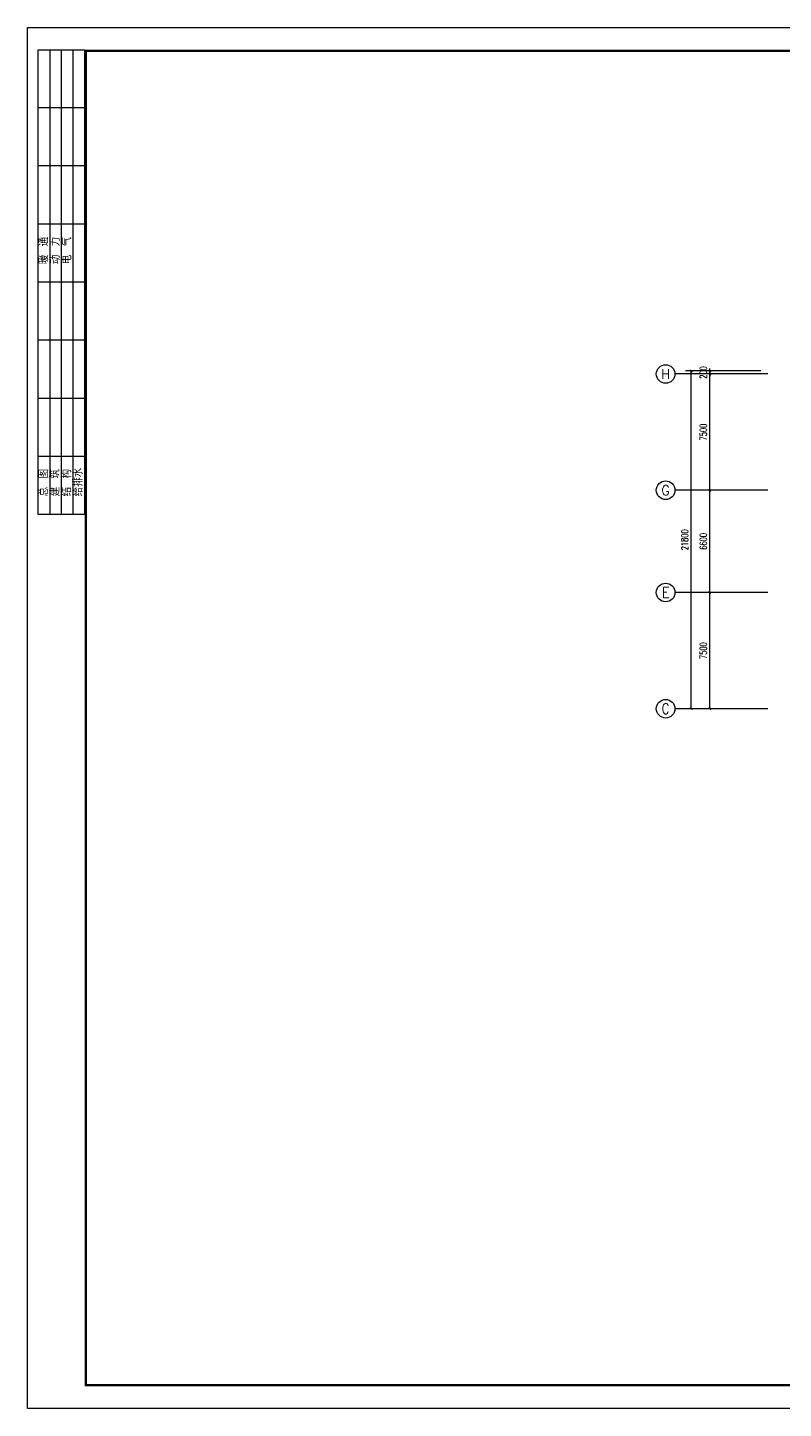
# Model space of a CAD drawing. Extents: x -70335 to 1144202, y 0 to 1100440.
# Drawn here: x -70335 to -21558, y 119390 to 208490 of the extents above; entities that cross this region are included whole.
import ezdxf
from ezdxf.enums import TextEntityAlignment as Align

# ---------------------------------------------------------------- set-up
doc = ezdxf.new("R2010")
doc.units = 0
doc.header["$LTSCALE"] = 1000
for name, color, linetype in [('3-建筑', 7, 'Continuous'), ('AXIS_TEXT', 7, 'Continuous'), ('BTTK', 7, 'Continuous'), ('PUB_TITLE', 4, 'Continuous'), ('改过图层标记', 3, 'Continuous')]:
    doc.layers.add(name, color=color, linetype=linetype)
doc.styles.add('_TCH_AXIS', font='COMPLEX', dxfattribs={"bigfont": 'GBCBIG'})
doc.styles.add('_TCH_DIM_T3', font='SIMPLEX', dxfattribs={"width": 0.705882, "bigfont": 'GBCBIG'})
doc.styles.add('COMPLEX', font='COMPLEX')
doc.styles.add('HZ(TK)', font='geniso.shx', dxfattribs={"width": 0.9, "bigfont": 'hztxt.shx'})
doc.dimstyles.new('_TCH_ARCH&&150', dxfattribs={"dimtxt": 446.25, "dimasz": 150, "dimexe": 375, "dimexo": 450, "dimgap": 189.375, "dimtad": 1, "dimdec": 0, "dimzin": 0, "dimdsep": 46, "dimtxsty": '_TCH_DIM_T3', "dimblk": 'ARCHTICK', "dimcen": 0.09, "dimclrt": 7, "dimazin": 2, "dimtfac": 1, "dimtdec": 0, "dimtix": 1, "dimtmove": 2, "dimatfit": 3, "dimfxl": 1, "dimtolj": 1, "dimtzin": 0, "dimarcsym": 0})

# ---------------------------------------------------------------- blocks, each defined once
blk = doc.blocks.new('vhtemplate_2019年新竖式图框_A1_1_2', base_point=(-420.5, 0))
at = {"layer": 'PUB_TITLE'}
for p, q in [((-416, 384.5), (-416, 584.5)), ((-416, 584.5), (-396, 584.5)), ((-411, 584.5), (-411, 384.5)), ((-406, 584.5), (-406, 384.5)), ((-401, 584.5), (-401, 384.5)), ((-396, 584.5), (-396, 384.5)), ((-396, 559.5), (-416, 559.5)), ((-396, 534.5), (-416, 534.5)), ((-396, 509.5), (-416, 509.5)), ((-396, 484.5), (-416, 484.5)), ((-396, 459.5), (-416, 459.5)), ((-396, 434.5), (-416, 434.5)), ((-396, 409.5), (-416, 409.5)), ((-396, 384.5), (-416, 384.5))]:
    blk.add_line(p, q, dxfattribs=at)
at = {"layer": 'PUB_TITLE', "color": 7}
blk.add_lwpolyline([(-420.5, 594), (841, 594), (841, 0), (-420.5, 0)], close=True, dxfattribs=at)
at = {"layer": 'PUB_TITLE', "const_width": 1}
blk.add_lwpolyline([(-395.5, 10), (831, 10), (831, 584), (-395.5, 584)], close=True, dxfattribs=at)
at = {"layer": 'BTTK', "color": 4, "style": 'HZ(TK)', "width": 0.9}
for tag, p in [('合作单位', (796, 511.5)), ('建设单位', (796, 209.5)), ('工程名称', (796, 176.5)), ('子项名称', (806, 160)), ('图纸名称', (796, 141))]:
    blk.add_attdef(tag, text='', height=3.5, dxfattribs=at).set_placement(p, align=Align.MIDDLE_CENTER)
for tag, p in [('注册证书号', (808.5, 279)), ('注册印章号', (808.5, 271)), ('设计号', (806, 193)), ('图别', (789.75, 34)), ('图号', (822.25, 34)), ('版本号', (789.75, 26)), ('日期', (822.25, 26))]:
    blk.add_attdef(tag, text='', height=3.5, dxfattribs=at).set_placement(p, align=Align.MIDDLE)
at = {"layer": 'PUB_TITLE', "style": 'HZ(TK)', "width": 0.9}
for s, p in [('暖  通', (-411.68, 492.22)), ('动  力', (-406.68, 492.22)), ('电  气', (-401.68, 492.22)), ('总  图', (-411.68, 392.34)), ('建  筑', (-406.8, 392.34)), ('结  构', (-401.8, 392.34)), ('给排水', (-396.93, 392.34))]:
    blk.add_text(s, height=3.5, rotation=90, dxfattribs=at).set_placement(p)
blk = doc.blocks.new('_ArchTick')
at = {"color": 0, "linetype": 'ByBlock', "const_width": 0.4}
blk.add_lwpolyline([(-0.5, -0.5), (0.5, 0.5)], dxfattribs=at)
blk = doc.blocks.new('*D2713')
at = {"layer": '3-建筑', "color": 0, "lineweight": -2, "transparency": 16777216}
for p, q in [((-23008, 172038), (-26683, 172038)), ((-26308, 164538), (-26308, 172038)), ((-23008, 164538), (-26683, 164538))]:
    blk.add_line(p, q, dxfattribs=at)
at = {"layer": 'Defpoints', "color": 0, "transparency": 16777216}
for p in [(-26308, 172038), (-22558, 172038), (-22558, 164538)]:
    blk.add_point(p, dxfattribs=at)
at = {"layer": '3-建筑', "color": 0, "lineweight": -2, "transparency": 16777216, "xscale": 150, "yscale": 150, "zscale": 150}
for p, rotation in [((-26308, 172038), 90), ((-26308, 164538), 270)]:
    blk.add_blockref('_ArchTick', p, dxfattribs=dict(at, rotation=rotation))
at = {"layer": '3-建筑', "color": 7, "transparency": 16777216, "insert": (-26721, 168288), "char_height": 446.2, "attachment_point": 5, "rotation": 90, "style": '_TCH_DIM_T3'}
blk.add_mtext('\\A1;7500', dxfattribs=at)
blk = doc.blocks.new('*D2714')
at = {"layer": '3-建筑', "color": 0, "lineweight": -2, "transparency": 16777216}
for p, q in [((-23008, 178638), (-26683, 178638)), ((-26308, 172038), (-26308, 178638)), ((-23008, 172038), (-26683, 172038))]:
    blk.add_line(p, q, dxfattribs=at)
at = {"layer": 'Defpoints', "color": 0, "transparency": 16777216}
for p in [(-26308, 178638), (-22558, 178638), (-22558, 172038)]:
    blk.add_point(p, dxfattribs=at)
at = {"layer": '3-建筑', "color": 0, "lineweight": -2, "transparency": 16777216, "xscale": 150, "yscale": 150, "zscale": 150}
for p, rotation in [((-26308, 178638), 90), ((-26308, 172038), 270)]:
    blk.add_blockref('_ArchTick', p, dxfattribs=dict(at, rotation=rotation))
at = {"layer": '3-建筑', "color": 7, "transparency": 16777216, "insert": (-26721, 175338), "char_height": 446.2, "attachment_point": 5, "rotation": 90, "style": '_TCH_DIM_T3'}
blk.add_mtext('\\A1;6600', dxfattribs=at)
blk = doc.blocks.new('*D2715')
at = {"layer": '3-建筑', "color": 0, "lineweight": -2, "transparency": 16777216}
for p, q in [((-23008, 186138), (-26683, 186138)), ((-26308, 178638), (-26308, 186138)), ((-23008, 178638), (-26683, 178638))]:
    blk.add_line(p, q, dxfattribs=at)
at = {"layer": 'Defpoints', "color": 0, "transparency": 16777216}
for p in [(-26308, 186138), (-22558, 186138), (-22558, 178638)]:
    blk.add_point(p, dxfattribs=at)
at = {"layer": '3-建筑', "color": 0, "lineweight": -2, "transparency": 16777216, "xscale": 150, "yscale": 150, "zscale": 150}
for p, rotation in [((-26308, 186138), 90), ((-26308, 178638), 270)]:
    blk.add_blockref('_ArchTick', p, dxfattribs=dict(at, rotation=rotation))
at = {"layer": '3-建筑', "color": 7, "transparency": 16777216, "insert": (-26721, 182388), "char_height": 446.2, "attachment_point": 5, "rotation": 90, "style": '_TCH_DIM_T3'}
blk.add_mtext('\\A1;7500', dxfattribs=at)
blk = doc.blocks.new('*D2716')
at = {"layer": '3-建筑', "color": 0, "lineweight": -2, "transparency": 16777216}
for p, q in [((-23008, 186338), (-26683, 186338)), ((-26308, 186338), (-26308, 186488)), ((-26308, 186138), (-26308, 186338)), ((-23008, 186138), (-26683, 186138)), ((-26308, 186138), (-26308, 185988))]:
    blk.add_line(p, q, dxfattribs=at)
at = {"layer": 'Defpoints', "color": 0, "transparency": 16777216}
for p in [(-26308, 186338), (-22558, 186338), (-22558, 186138)]:
    blk.add_point(p, dxfattribs=at)
at = {"layer": '3-建筑', "color": 0, "lineweight": -2, "transparency": 16777216, "xscale": 150, "yscale": 150, "zscale": 150}
for p, rotation in [((-26308, 186338), 270), ((-26308, 186138), 90)]:
    blk.add_blockref('_ArchTick', p, dxfattribs=dict(at, rotation=rotation))
at = {"layer": '3-建筑', "color": 7, "transparency": 16777216, "insert": (-26721, 186238), "char_height": 446.2, "attachment_point": 5, "rotation": 90, "style": '_TCH_DIM_T3'}
blk.add_mtext('\\A1;200', dxfattribs=at)
blk = doc.blocks.new('*D2717')
at = {"layer": '3-建筑', "color": 0, "lineweight": -2, "transparency": 16777216}
for p, q in [((-23008, 186338), (-27883, 186338)), ((-27508, 164538), (-27508, 186338)), ((-23008, 164538), (-27883, 164538))]:
    blk.add_line(p, q, dxfattribs=at)
at = {"layer": 'Defpoints', "color": 0, "transparency": 16777216}
for p in [(-27508, 186338), (-22558, 186338), (-22558, 164538)]:
    blk.add_point(p, dxfattribs=at)
at = {"layer": '3-建筑', "color": 0, "lineweight": -2, "transparency": 16777216, "xscale": 150, "yscale": 150, "zscale": 150}
for p, rotation in [((-27508, 186338), 90), ((-27508, 164538), 270)]:
    blk.add_blockref('_ArchTick', p, dxfattribs=dict(at, rotation=rotation))
at = {"layer": '3-建筑', "color": 7, "transparency": 16777216, "insert": (-27921, 175438), "char_height": 446.2, "attachment_point": 5, "rotation": 90, "style": '_TCH_DIM_T3'}
blk.add_mtext('\\A1;21800', dxfattribs=at)
blk = doc.blocks.new('_AXISO')
blk.add_circle((0, 0), 0.5)
at = {"layer": 'AXIS_TEXT', "style": 'COMPLEX', "width": 1.041667}
blk.add_attdef('A', text='', height=0.56, dxfattribs=at).set_placement((-0.25, -0.28), (0.25, -0.28), align=Align.FIT)

msp = doc.modelspace()

# ---------------------------------------------------------------- linework, layer by layer
at = {"layer": '3-建筑'}
for p, q in [((-22558.3, 186137.7), (-28558.3, 186137.7)), ((-22558.3, 178637.7), (-28558.3, 178637.7)), ((-22558.3, 172037.7), (-28558.3, 172037.7)), ((-22558.3, 164537.7), (-28558.3, 164537.7))]:
    msp.add_line(p, q, dxfattribs=at)

# ---------------------------------------------------------------- block references
ref = msp.add_blockref('_AXISO', (-29158.3, 186137.7), dxfattribs=dict(at, xscale=1200, yscale=1200, zscale=1200))
ref.add_attrib('A', 'H', dxfattribs={"layer": 'AXIS_TEXT', "height": 608.3, "style": '_TCH_AXIS'}).set_placement((-29448, 185833.6), (-28868.6, 185833.6), align=Align.FIT)
ref = msp.add_blockref('_AXISO', (-29158.3, 178637.7), dxfattribs=dict(at, xscale=1200, yscale=1200, zscale=1200))
ref.add_attrib('A', 'G', dxfattribs={"layer": 'AXIS_TEXT', "height": 637.8, "style": '_TCH_AXIS'}).set_placement((-29431.6, 178318.8), (-28885, 178318.8), align=Align.FIT)
ref = msp.add_blockref('_AXISO', (-29158.3, 172037.7), dxfattribs=dict(at, xscale=1200, yscale=1200, zscale=1200))
ref.add_attrib('A', 'E', dxfattribs={"layer": 'AXIS_TEXT', "height": 668.2, "style": '_TCH_AXIS'}).set_placement((-29412.8, 171703.6), (-28903.8, 171703.6), align=Align.FIT)
ref = msp.add_blockref('_AXISO', (-29158.3, 164537.7), dxfattribs=dict(at, xscale=1200, yscale=1200, zscale=1200))
ref.add_attrib('A', 'C', dxfattribs={"layer": 'AXIS_TEXT', "height": 683.5, "style": '_TCH_AXIS'}).set_placement((-29402.4, 164195.9), (-28914.2, 164195.9), align=Align.FIT)
at = {"layer": '改过图层标记', "xscale": 150, "yscale": 150, "zscale": 150}
msp.add_blockref('vhtemplate_2019年新竖式图框_A1_1_2', (-70335, 119389.6), dxfattribs=at)

# ---------------------------------------------------------------- dimensions: what is measured, and where the dimension line sits
at = {"layer": '3-建筑'}
for p1, p2, distance, picture, middle in [((-22558.3, 164537.7), (-22558.3, 186337.7), 4950, '*D2717', (-27920.8, 175437.7)), ((-22558.3, 186137.7), (-22558.3, 186337.7), 3750, '*D2716', (-26720.8, 186237.7)), ((-22558.3, 178637.7), (-22558.3, 186137.7), 3750, '*D2715', (-26720.8, 182387.7)), ((-22558.3, 172037.7), (-22558.3, 178637.7), 3750, '*D2714', (-26720.8, 175337.7)), ((-22558.3, 164537.7), (-22558.3, 172037.7), 3750, '*D2713', (-26720.8, 168287.7))]:
    dim = msp.add_aligned_dim(p1=p1, p2=p2, distance=distance, dimstyle='_TCH_ARCH&&150', dxfattribs=at)
    dim.commit()
    dim.dimension.update_dxf_attribs({"geometry": picture, "text_midpoint": middle})

doc.saveas('drawing.dxf')
